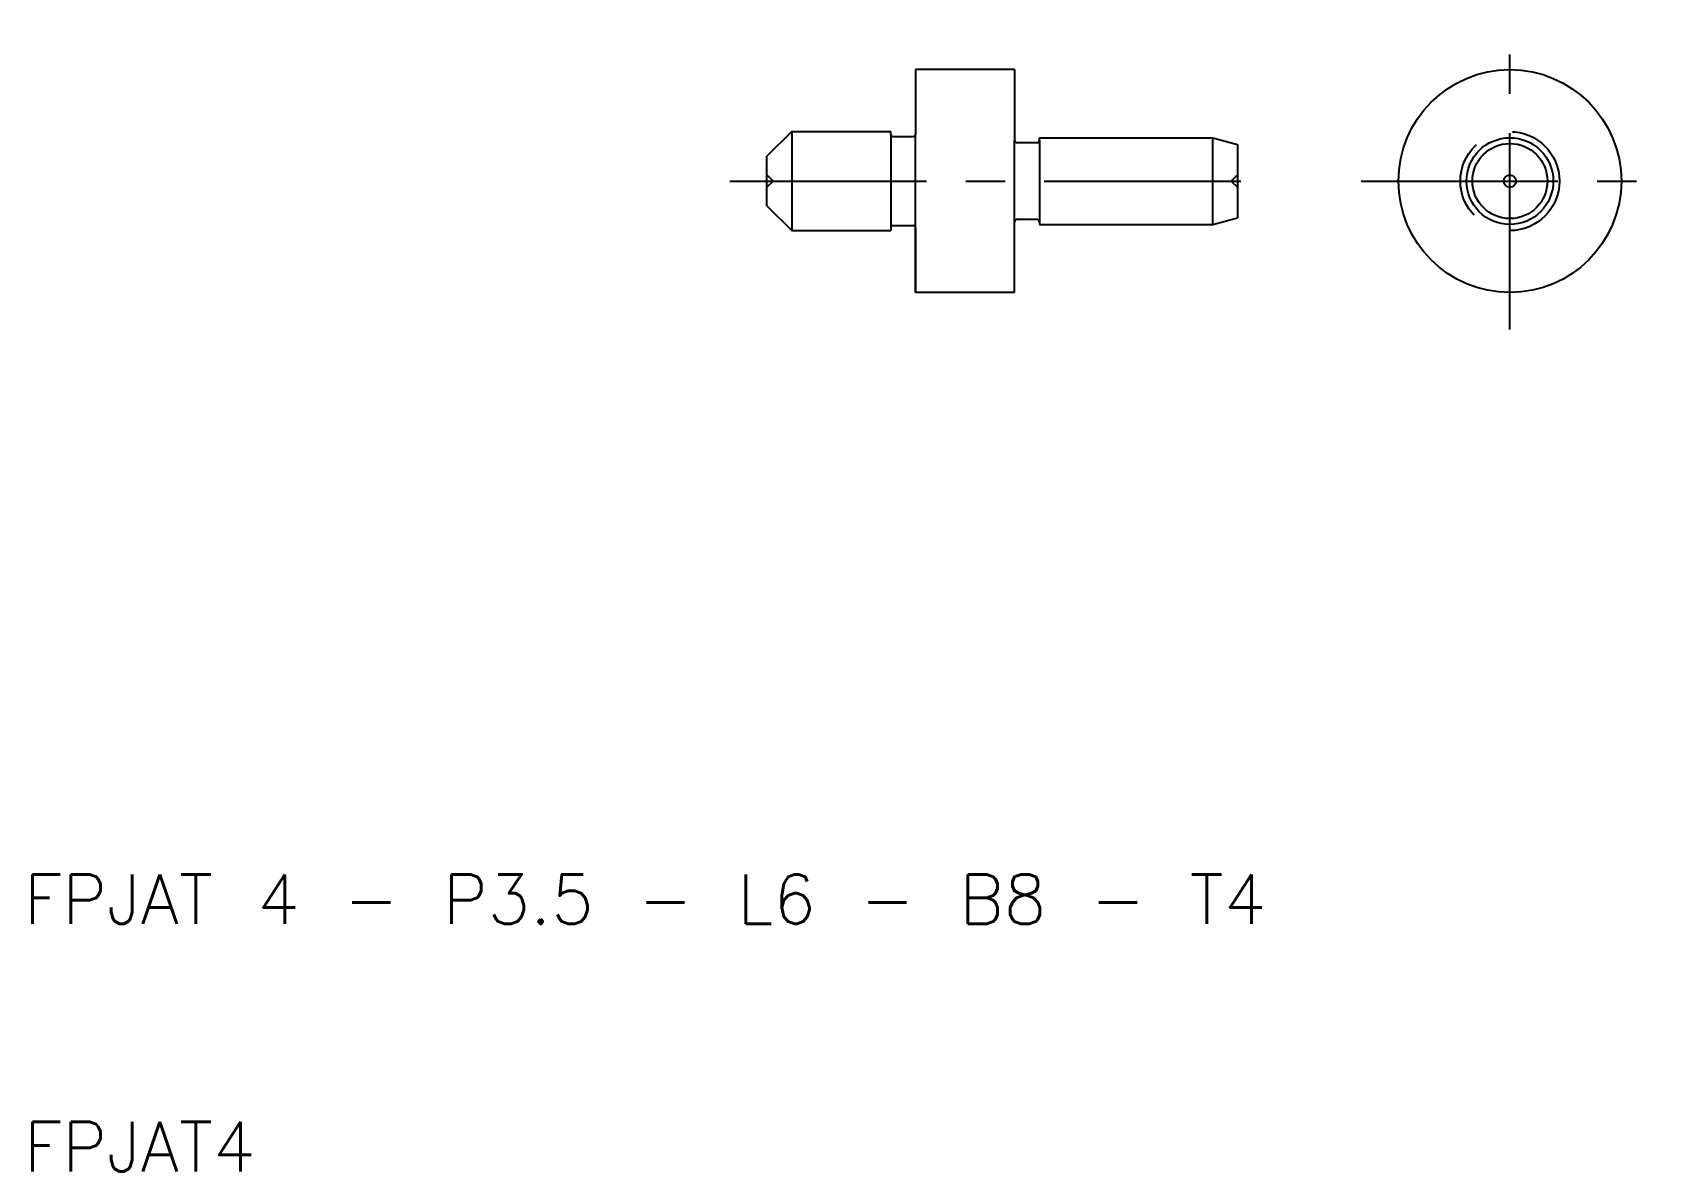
# Model space of a CAD drawing. Extents: x 10.3 to 76, y 10 to 56.
import ezdxf

# ---------------------------------------------------------------- set-up
doc = ezdxf.new("R2010")
doc.units = 0
doc.header["$LTSCALE"] = 0.25
doc.linetypes.add('CENTER', pattern=[50.8, 31.75, -6.35, 6.35, -6.35])
doc.linetypes.add('DASHED', pattern=[19.05, 12.7, -6.35])
doc.layers.get('0').update_dxf_attribs({"linetype": 'CONTINUOUS'})
doc.layers.add('CENTER', color=1, linetype='CENTER')
doc.styles.get("Standard").update_dxf_attribs({"font": 'txt.shx', "bigfont": 'extfont.shx'})

msp = doc.modelspace()

# ---------------------------------------------------------------- linework, layer by layer
for p, q in [((50, 54.5), (46, 54.5)), ((46, 54.5), (46, 51.9)), ((50, 54.5), (50, 51.65)), ((41, 52), (40, 51)), ((41, 52), (41, 48)), ((41, 52), (45, 52)), ((45, 51.9), (45, 52)), ((45, 51.9), (45, 48.1)), ((46, 48.1), (46, 51.9)), ((45.1, 51.8), (45.9, 51.8)), ((50, 48.35), (50, 51.65)), ((50.9, 51.55), (50.1, 51.55)), ((51, 51.75), (58, 51.75)), ((51, 51.65), (51, 51.75)), ((51, 51.65), (51, 51.75)), ((51, 51.65), (51, 48.35)), ((58, 48.25), (58, 51.75)), ((58, 51.75), (59, 51.482051)), ((59, 51.482051), (59, 48.517949)), ((40, 49), (40, 51)), ((40, 49), (41, 48)), ((41, 48), (45, 48)), ((45, 48.1), (45, 48)), ((45.1, 48.2), (45.9, 48.2)), ((46, 45.5), (46, 48.1)), ((46, 48.1), (46, 45.5)), ((50, 45.5), (50, 48.35)), ((50.9, 48.45), (50.1, 48.45)), ((51, 48.35), (51, 48.25)), ((51, 48.25), (58, 48.25)), ((58, 48.25), (59, 48.517949)), ((50, 45.5), (46, 45.5))]:
    msp.add_line(p, q)
at = {"color": 3, "linetype": 'DASHED'}
for p, q in [((40.25, 50), (40, 50.25)), ((40.25, 50), (40, 49.75)), ((58.75, 50), (59, 50.25)), ((58.75, 50), (59, 49.75))]:
    msp.add_line(p, q, dxfattribs=at)
for radius in [4.5, 1.75, 1.515544, 0.25]:
    msp.add_circle((70, 50), radius)
msp.add_circle((70, 50), 2, dxfattribs=at)
for centre, start, end in [((45.1, 51.9), 180, 270), ((45.9, 51.9), 270, 0), ((50.1, 51.65), 180, 270), ((50.9, 51.65), 270, 0), ((45.1, 48.1), 90, 180), ((45.9, 48.1), 0, 90), ((50.1, 48.35), 90, 180), ((50.9, 48.35), 0, 90)]:
    msp.add_arc(centre, 0.1, start, end)
at = {"layer": 'CENTER', "color": 1, "linetype": 'CENTER'}
for p, q in [((70, 44), (70, 56)), ((38.5, 50), (60.5, 50)), ((64, 50), (76, 50))]:
    msp.add_line(p, q, dxfattribs=at)

# ---------------------------------------------------------------- texts
for s, p in [('FPJAT 4 - P3.5 - L6 - B8 - T4', (10, 20)), ('FPJAT4', (10, 10))]:
    msp.add_text(s, height=2).set_placement(p)

doc.saveas('drawing.dxf')
